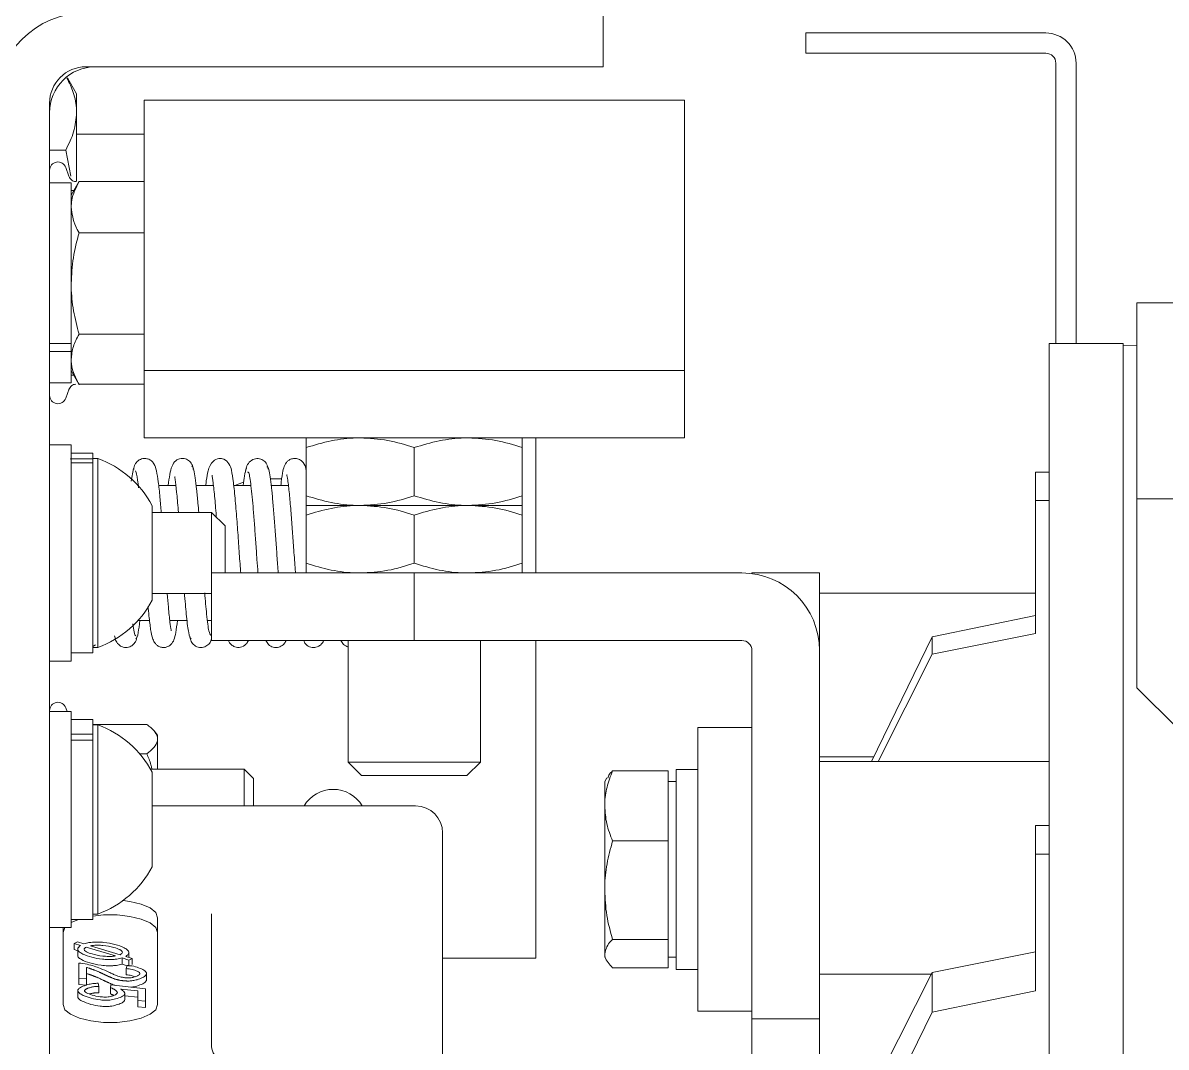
# Model space of a CAD drawing. Header units: inches. Extents: x -605 to 2991212, y -2872845 to 0.
# Drawn here: x 2454552.6 to 2454637.2, y -2712590.8 to -2712515 of the extents above; entities that cross this region are included whole.
import ezdxf

# ---------------------------------------------------------------- set-up
doc = ezdxf.new("R2010")
doc.units = ezdxf.units.IN
doc.header["$LTSCALE"] = 600
doc.header["$MEASUREMENT"] = 0
doc.layers.add('PV_STEEL LINE', color=7, linetype='Continuous', lineweight=0)
doc.layers.add('SnT-ROAD', color=25, linetype='Continuous')

# ---------------------------------------------------------------- blocks, each defined once
blk = doc.blocks.new('*U1330')
at = {"color": 7, "linetype": 'Continuous', "lineweight": 15}
for p, q in [((688575.584, -227649.883), (688575.584, -227653.883)), ((688590.584, -227652.883), (688590.584, -227651.383)), ((688590.584, -227651.383), (688600.584, -227651.383)), ((688600.584, -227651.383), (688608.348, -227651.383)), ((688600.584, -227652.883), (688590.584, -227652.883)), ((688600.584, -227652.883), (688608.348, -227652.883)), ((688537.284, -227653.883), (688565.584, -227653.883)), ((688575.584, -227653.883), (688565.584, -227653.883)), ((688609.084, -227653.62), (688609.084, -227674.363)), ((688610.584, -227653.62), (688610.584, -227674.363)), ((688536.584, -227655.883), (688535.906, -227654.709)), ((688536.584, -227655.883), (688536.584, -227657.277)), ((688541.584, -227656.363), (688541.584, -227676.363)), ((688581.584, -227656.363), (688541.584, -227656.363)), ((688581.584, -227676.363), (688581.584, -227656.363)), ((688534.584, -228079.883), (688534.584, -227656.583)), ((688536.584, -227657.277), (688536.584, -227662.378)), ((688541.584, -227658.883), (688536.584, -227658.883)), ((688534.584, -227660.054), (688535.78, -227660.054)), ((688536.158, -227661.984), (688535.78, -227660.054)), ((688536.021, -227661.99), (688535.784, -227661.34)), ((688536.785, -227662.342), (688536.184, -227663.383)), ((688541.584, -227662.378), (688536.765, -227662.378)), ((688536.184, -227662.483), (688534.584, -227662.483)), ((688536.184, -227674.362), (688536.184, -227662.483)), ((688536.384, -227663.037), (688536.184, -227663.037)), ((688541.584, -227666.183), (688536.765, -227666.183)), ((688615.084, -227685.863), (688615.084, -227671.363)), ((688618.084, -227671.363), (688615.084, -227671.363)), ((688541.584, -227673.688), (688536.765, -227673.688)), ((688536.184, -227674.362), (688534.584, -227674.362)), ((688534.584, -227674.972), (688536.184, -227674.972)), ((688536.184, -227674.388), (688536.184, -227674.972)), ((688536.184, -227677.283), (688536.184, -227674.972)), ((688608.584, -227812.363), (688608.584, -227674.363)), ((688608.584, -227674.363), (688614.084, -227674.363)), ((688614.084, -227743.363), (688614.084, -227674.363)), ((688614.084, -227674.53), (688615.084, -227674.504)), ((688536.184, -227676.383), (688536.785, -227677.424)), ((688536.384, -227676.729), (688536.184, -227676.729)), ((688541.584, -227676.363), (688541.584, -227681.363)), ((688581.584, -227676.363), (688541.584, -227676.363)), ((688581.584, -227681.363), (688581.584, -227676.363)), ((688534.584, -227677.283), (688536.184, -227677.283)), ((688541.584, -227677.389), (688536.765, -227677.389)), ((688535.784, -227678.426), (688536.04, -227677.724)), ((688536.184, -227681.883), (688534.584, -227681.883)), ((688536.184, -227681.883), (688536.184, -227682.489)), ((688581.584, -227681.363), (688541.584, -227681.363)), ((688570.584, -227691.363), (688570.584, -227681.363)), ((688537.784, -227682.483), (688536.184, -227682.483)), ((688536.184, -227682.489), (688536.184, -227697.883)), ((688537.784, -227682.483), (688537.784, -227682.901)), ((688553.584, -227685.649), (688553.584, -227682.078)), ((688561.584, -227685.649), (688561.584, -227682.078)), ((688569.584, -227685.649), (688569.584, -227682.078)), ((688536.184, -227682.927), (688536.119, -227682.921)), ((688537.784, -227682.901), (688536.184, -227682.901)), ((688536.184, -227683.207), (688537.784, -227683.207)), ((688538.164, -227682.883), (688537.784, -227682.883)), ((688537.784, -227683.207), (688537.784, -227682.901)), ((688537.784, -227683.207), (688537.784, -227697.283)), ((688538.164, -227682.883), (688538.164, -227694.524)), ((688540.797, -227683.632), (688540.634, -227684.567)), ((688550.934, -227684.383), (688551.774, -227684.383)), ((688607.584, -227683.888), (688607.584, -227686.009)), ((688607.584, -227683.888), (688608.584, -227683.888)), ((688541.152, -227684.883), (688541.131, -227684.883)), ((688543.933, -227684.883), (688542.661, -227684.883)), ((688546.715, -227684.883), (688545.439, -227684.883)), ((688549.491, -227684.883), (688548.216, -227684.883)), ((688548.293, -227684.883), (688548.952, -227684.631)), ((688552.266, -227684.883), (688550.995, -227684.883)), ((688608.584, -227686.009), (688607.584, -227686.009)), ((688607.584, -227686.009), (688607.584, -227695.846)), ((688615.084, -227685.863), (688618.084, -227685.863)), ((688615.084, -227699.863), (688615.084, -227685.863)), ((688542.184, -227686.383), (688542.184, -227692.204)), ((688546.584, -227686.883), (688542.184, -227686.883)), ((688547.584, -227687.883), (688546.584, -227686.883)), ((688546.584, -227691.363), (688546.584, -227686.883)), ((688553.584, -227686.363), (688557.584, -227686.363)), ((688565.584, -227686.363), (688557.584, -227686.363)), ((688569.584, -227686.363), (688565.584, -227686.363)), ((688553.584, -227690.649), (688553.584, -227687.078)), ((688561.584, -227690.649), (688561.584, -227687.078)), ((688569.584, -227690.649), (688569.584, -227687.078)), ((688547.584, -227687.883), (688547.584, -227691.363)), ((688546.584, -227696.363), (688546.584, -227691.363)), ((688546.584, -227691.363), (688561.584, -227691.363)), ((688561.584, -227691.363), (688561.584, -227696.363)), ((688585.848, -227691.363), (688561.584, -227691.363)), ((688586.584, -227691.363), (688591.584, -227691.363)), ((688586.584, -227691.363), (688586.584, -227691.411)), ((688591.584, -227697.1), (688591.584, -227691.363)), ((688542.184, -227692.204), (688542.184, -227693.383)), ((688542.184, -227692.883), (688546.584, -227692.883)), ((688607.584, -227692.863), (688591.584, -227692.863)), ((688538.164, -227694.524), (688538.164, -227696.883)), ((688599.92, -227696.089), (688607.584, -227694.515)), ((688541.131, -227694.883), (688541.985, -227694.883)), ((688543.486, -227694.883), (688544.764, -227694.883)), ((688546.275, -227694.883), (688546.584, -227694.883)), ((688595.448, -227705.311), (688599.92, -227696.089)), ((688607.584, -227695.846), (688599.92, -227697.383)), ((688599.92, -227697.383), (688599.92, -227696.089)), ((688537.784, -227696.803), (688537.983, -227696.684)), ((688537.784, -227696.883), (688538.164, -227696.883)), ((688561.584, -227696.363), (688546.584, -227696.363)), ((688556.684, -227696.363), (688556.684, -227705.363)), ((688585.848, -227696.363), (688561.584, -227696.363)), ((688566.484, -227705.363), (688566.484, -227696.363)), ((688570.584, -227719.883), (688570.584, -227696.363)), ((688586.584, -227724.363), (688586.584, -227697.1)), ((688591.584, -227724.363), (688591.584, -227697.1)), ((688534.584, -227697.883), (688536.184, -227697.883)), ((688536.184, -227697.283), (688537.784, -227697.283)), ((688595.942, -227705.311), (688599.92, -227697.383)), ((688615.084, -227699.863), (688618.084, -227702.863)), ((688535.884, -227701.613), (688535.784, -227701.34)), ((688536.184, -227701.613), (688534.584, -227701.613)), ((688536.184, -227701.613), (688536.184, -227702.994)), ((688537.784, -227702.213), (688536.184, -227702.213)), ((688537.784, -227702.213), (688537.784, -227703.294)), ((688536.184, -227702.994), (688536.184, -227717.613)), ((688537.784, -227702.575), (688541.784, -227702.575)), ((688538.164, -227702.613), (688537.784, -227702.613)), ((688538.164, -227702.613), (688538.164, -227716.613)), ((688586.584, -227702.811), (688582.584, -227702.811)), ((688582.584, -227702.811), (688582.584, -227723.811)), ((688537.784, -227703.294), (688536.184, -227703.294)), ((688536.184, -227703.747), (688537.784, -227703.747)), ((688537.784, -227703.624), (688537.784, -227703.294)), ((688537.784, -227703.624), (688537.784, -227703.747)), ((688537.784, -227703.747), (688537.784, -227717.013)), ((688542.584, -227703.383), (688542.343, -227703.079)), ((688542.584, -227703.383), (688542.584, -227703.662)), ((688542.584, -227703.662), (688542.584, -227705.883)), ((688541.252, -227704.75), (688541.784, -227704.75)), ((688556.684, -227705.363), (688557.684, -227706.363)), ((688556.684, -227705.363), (688566.484, -227705.363)), ((688565.484, -227706.363), (688566.484, -227705.363)), ((688595.613, -227704.972), (688591.584, -227704.972)), ((688608.584, -227705.311), (688591.584, -227705.311)), ((688548.994, -227705.883), (688542.057, -227705.883)), ((688542.184, -227706.113), (688542.184, -227713.113)), ((688549.684, -227706.574), (688548.994, -227705.883)), ((688548.994, -227708.613), (688548.994, -227705.883)), ((688565.484, -227706.363), (688557.684, -227706.363)), ((688580.384, -227706.02), (688576.265, -227706.02)), ((688580.384, -227706.02), (688580.384, -227708.614)), ((688582.584, -227705.911), (688580.984, -227705.911)), ((688580.984, -227705.922), (688580.984, -227705.911)), ((688580.984, -227720.711), (688580.984, -227705.922)), ((688580.984, -227705.922), (688582.584, -227705.922)), ((688549.684, -227708.613), (688549.684, -227706.574)), ((688575.841, -227706.54), (688575.684, -227706.811)), ((688575.684, -227706.811), (688575.684, -227708.614)), ((688580.984, -227706.811), (688580.384, -227706.811)), ((688561.684, -227708.613), (688542.184, -227708.613)), ((688575.684, -227708.614), (688575.684, -227714.854)), ((688580.384, -227708.614), (688580.384, -227711.208)), ((688607.584, -227710.051), (688607.584, -227712.172)), ((688607.584, -227710.051), (688608.584, -227710.051)), ((688580.384, -227711.208), (688576.265, -227711.208)), ((688580.384, -227711.208), (688580.384, -227714.854)), ((688608.584, -227712.172), (688607.584, -227712.172)), ((688607.584, -227712.172), (688607.584, -227722.304)), ((688575.684, -227714.854), (688575.684, -227719.551)), ((688580.384, -227714.854), (688580.384, -227718.499)), ((688537.784, -227716.613), (688538.164, -227716.613)), ((688546.584, -227726.427), (688546.584, -227716.594)), ((688536.184, -227717.013), (688537.784, -227717.013)), ((688536.732, -227717.013), (688536.184, -227717.253)), ((688542.584, -227716.885), (688542.584, -227723.324)), ((688534.584, -227717.613), (688536.184, -227717.613)), ((688535.584, -227723.324), (688535.584, -227717.613)), ((688536.399, -227718.787), (688536.64, -227718.669)), ((688536.883, -227718.933), (688536.399, -227718.787)), ((688536.399, -227718.787), (688536.399, -227719.25)), ((688536.64, -227718.669), (688537.131, -227718.818)), ((688539.467, -227719.718), (688537.303, -227719.06)), ((688537.611, -227718.963), (688539.799, -227719.626)), ((688580.384, -227718.499), (688576.265, -227718.499)), ((688580.384, -227718.499), (688580.384, -227719.551)), ((688536.399, -227719.25), (688536.67, -227719.332)), ((688536.67, -227719.249), (688536.67, -227719.712)), ((688540.454, -227720.019), (688539.955, -227719.867)), ((688539.955, -227719.867), (688539.955, -227720.33)), ((688540.222, -227719.755), (688540.702, -227719.899)), ((688540.454, -227719.436), (688540.454, -227719.824)), ((688540.702, -227719.899), (688540.454, -227720.019)), ((688540.702, -227720.362), (688540.702, -227719.899)), ((688563.684, -227719.883), (688570.584, -227719.883)), ((688575.684, -227719.551), (688575.684, -227719.811)), ((688575.684, -227719.811), (688575.841, -227720.082)), ((688580.384, -227719.551), (688580.384, -227720.602)), ((688580.384, -227719.811), (688580.984, -227719.811)), ((688599.92, -227720.948), (688607.584, -227719.416)), ((688536.75, -227721.374), (688536.75, -227720.244)), ((688537.318, -227720.572), (688537.318, -227721.419)), ((688539.955, -227720.33), (688540.328, -227720.443)), ((688540.249, -227720.65), (688540.336, -227720.421)), ((688540.249, -227720.65), (688540.249, -227721.112)), ((688540.454, -227720.019), (688540.454, -227720.481)), ((688580.384, -227720.602), (688576.265, -227720.602)), ((688580.984, -227720.711), (688582.584, -227720.711)), ((688537.318, -227721.419), (688536.75, -227721.374)), ((688536.75, -227721.374), (688536.75, -227721.837)), ((688537.318, -227721.419), (688537.318, -227721.882)), ((688541.769, -227721.021), (688541.769, -227721.483)), ((688599.858, -227721.07), (688591.584, -227721.07)), ((688595.334, -227730.043), (688599.92, -227720.948)), ((688599.92, -227723.871), (688599.92, -227720.948)), ((688536.666, -227722.282), (688536.666, -227722.745)), ((688536.75, -227721.837), (688537.318, -227721.882)), ((688538.179, -227721.745), (688538.24, -227721.983)), ((688538.24, -227722.446), (688538.24, -227721.983)), ((688539.086, -227722.069), (688539.124, -227721.864)), ((688539.086, -227722.069), (688539.086, -227722.531)), ((688539.124, -227721.864), (688541.681, -227722.149)), ((688541.114, -227722.31), (688539.845, -227722.168)), ((688540.149, -227722.506), (688540.149, -227722.969)), ((688541.114, -227723.029), (688541.114, -227722.31)), ((688541.681, -227722.149), (688541.681, -227723.075)), ((688607.584, -227722.304), (688599.92, -227723.871)), ((688540.149, -227722.665), (688541.114, -227722.772)), ((688541.114, -227723.029), (688541.114, -227723.491)), ((688541.681, -227723.075), (688541.114, -227723.029)), ((688541.681, -227723.075), (688541.681, -227723.537)), ((688541.114, -227723.491), (688541.681, -227723.537)), ((688582.584, -227723.811), (688586.584, -227723.811)), ((688595.334, -227733.269), (688599.92, -227723.871)), ((688586.584, -227724.363), (688591.584, -227724.363)), ((688586.584, -227749.363), (688586.584, -227724.363)), ((688591.584, -227724.363), (688591.584, -227749.363))]:
    blk.add_line(p, q, dxfattribs=at)
at = {"color": 7, "linetype": 'Continuous', "lineweight": 15, "flags": 128}
for points in [[(688540.033, -227715.608), (688540.538, -227715.679), (688541.376, -227715.883), (688542.029, -227716.168), (688542.443, -227716.511), (688542.584, -227716.885)], [(688542.584, -227717.995), (688542.443, -227717.622), (688542.029, -227717.278), (688541.376, -227716.993), (688540.538, -227716.789), (688539.582, -227716.683), (688538.586, -227716.683), (688537.784, -227716.764)], [(688535.733, -227717.613), (688535.726, -227717.622), (688535.584, -227717.995)], [(688542.584, -227723.324), (688542.443, -227723.697), (688542.029, -227724.041), (688541.376, -227724.326), (688540.538, -227724.53), (688539.582, -227724.636), (688538.586, -227724.636), (688537.63, -227724.53), (688536.792, -227724.326), (688536.14, -227724.041), (688535.726, -227723.697), (688535.584, -227723.324)]]:
    blk.add_lwpolyline(points, dxfattribs=at)
at = {"color": 7, "linetype": 'Continuous', "lineweight": 15}
for centre, radius, start, end in [((688537.284, -227656.583), 6.7, 90, 180), ((688608.348, -227653.62), 2.237, 0, 90), ((688608.348, -227653.62), 0.737, 0, 90), ((688537.984, -227657.283), 3.4, 90, 180), ((688537.284, -227656.583), 2.7, 90, 180), ((688535.203, -227661.552), 0.619, 20, 180), ((688535.203, -227678.215), 0.619, 180, 340), ((688535.603, -227689.883), 7.454, 28.00594, 69.90535), ((688585.848, -227697.1), 5.737, 0, 90), ((688535.603, -227689.883), 7.454, 290.09465, 331.99406), ((688585.848, -227697.1), 0.737, 0, 90), ((688535.203, -227701.552), 0.619, 20, 180), ((688535.603, -227709.613), 7.454, 28.00594, 69.90535), ((688555.584, -227709.883), 2.5, 30.5307, 149.4693), ((688561.684, -227710.613), 2, 0, 90), ((688535.603, -227709.613), 7.454, 290.09465, 331.99406), ((688547.584, -227726.427), 1, 180, 255.52249)]:
    blk.add_arc(centre, radius, start, end, dxfattribs=at)
for points, knots in [([(688536.584, -227657.277), (688536.583, -227657.211), (688536.576, -227656.712), (688536.418, -227655.839), (688536.041, -227655.058), (688535.866, -227654.696)], [0, 0, 0, 0, 0.07549, 0.571675, 1, 1, 1, 1]), ([(688535.78, -227660.054), (688536.005, -227659.603), (688536.459, -227658.693), (688536.542, -227657.752), (688536.584, -227657.277)], [0, 0, 0, 0, 0.495458, 1, 1, 1, 1]), ([(688536.52, -227662.378), (688536.467, -227662.372), (688536.361, -227662.361), (688536.216, -227662.275), (688536.097, -227662.152), (688536.041, -227662.046), (688536.02, -227661.99), (688536.02, -227661.988)], [0, 0, 0, 0, 0.236168, 0.471367, 0.732415, 0.993147, 1, 1, 1, 1]), ([(688536.52, -227662.382), (688536.467, -227662.376), (688536.361, -227662.364), (688536.216, -227662.279), (688536.097, -227662.156), (688536.041, -227662.049), (688536.02, -227661.993), (688536.02, -227661.992)], [0, 0, 0, 0, 0.236168, 0.471367, 0.732415, 0.993147, 1, 1, 1, 1]), ([(688536.184, -227664.28), (688536.193, -227664.107), (688536.225, -227663.464), (688536.537, -227662.837), (688536.765, -227662.378)], [0, 0, 0, 0, 0.268634, 1, 1, 1, 1]), ([(688536.765, -227666.183), (688536.677, -227666.023), (688536.337, -227665.403), (688536.249, -227664.759), (688536.184, -227664.28)], [0, 0, 0, 0, 0.257551, 1, 1, 1, 1]), ([(688536.765, -227666.183), (688536.603, -227666.792), (688536.275, -227668.023), (688536.215, -227669.294), (688536.184, -227669.936)], [0, 0, 0, 0, 0.495458, 1, 1, 1, 1]), ([(688536.184, -227669.936), (688536.185, -227670.025), (688536.19, -227670.698), (688536.317, -227671.968), (688536.615, -227673.112), (688536.765, -227673.688)], [0, 0, 0, 0, 0.070077, 0.530778, 1, 1, 1, 1]), ([(688536.765, -227673.688), (688536.603, -227673.989), (688536.275, -227674.595), (688536.215, -227675.222), (688536.184, -227675.538)], [0, 0, 0, 0, 0.495458, 1, 1, 1, 1]), ([(688536.184, -227675.538), (688536.185, -227675.582), (688536.19, -227675.914), (688536.317, -227676.541), (688536.615, -227677.104), (688536.765, -227677.389)], [0, 0, 0, 0, 0.070077, 0.530778, 1, 1, 1, 1]), ([(688536.02, -227677.778), (688536.02, -227677.777), (688536.041, -227677.721), (688536.097, -227677.614), (688536.216, -227677.491), (688536.361, -227677.406), (688536.467, -227677.394), (688536.52, -227677.388)], [0, 0, 0, 0, 0.006853, 0.267585, 0.528633, 0.763832, 1, 1, 1, 1]), ([(688557.584, -227681.363), (688557.489, -227681.364), (688556.771, -227681.371), (688555.418, -227681.527), (688554.199, -227681.893), (688553.584, -227682.078)], [0, 0, 0, 0, 0.070086, 0.530782, 1, 1, 1, 1]), ([(688553.584, -227681.363), (688553.584, -227681.374), (688553.584, -227681.413), (688553.584, -227681.797), (688553.584, -227682.078)], [0, 0, 0, 0, 0.268634, 1, 1, 1, 1]), ([(688561.584, -227682.078), (688560.935, -227681.878), (688559.624, -227681.475), (688558.268, -227681.401), (688557.584, -227681.363)], [0, 0, 0, 0, 0.495458, 1, 1, 1, 1]), ([(688565.584, -227681.363), (688565.489, -227681.364), (688564.771, -227681.371), (688563.418, -227681.527), (688562.199, -227681.893), (688561.584, -227682.078)], [0, 0, 0, 0, 0.070086, 0.530782, 1, 1, 1, 1]), ([(688569.584, -227682.078), (688568.935, -227681.878), (688567.624, -227681.475), (688566.268, -227681.401), (688565.584, -227681.363)], [0, 0, 0, 0, 0.495458, 1, 1, 1, 1]), ([(688569.584, -227681.363), (688569.584, -227681.374), (688569.584, -227681.413), (688569.584, -227681.797), (688569.584, -227682.078)], [0, 0, 0, 0, 0.268634, 1, 1, 1, 1]), ([(688542.85, -227686.883), (688542.819, -227686.502), (688542.749, -227685.632), (688542.636, -227684.589), (688542.518, -227683.834), (688542.384, -227683.366), (688542.145, -227683.063), (688541.891, -227682.909), (688541.548, -227682.864), (688541.26, -227682.954), (688541.047, -227683.126), (688540.873, -227683.362), (688540.836, -227683.567), (688540.811, -227683.703)], [0, 0, 0, 0, 0.149187, 0.340946, 0.521884, 0.664359, 0.724947, 0.781431, 0.822093, 0.876516, 0.907246, 0.938713, 1, 1, 1, 1]), ([(688545.221, -227683.699), (688545.199, -227683.572), (688545.156, -227683.325), (688544.899, -227683.023), (688544.6, -227682.888), (688544.302, -227682.877), (688544.088, -227682.941), (688543.824, -227683.111), (688543.619, -227683.469), (688543.476, -227684.046), (688543.406, -227684.604), (688543.371, -227684.883)], [0, 0, 0, 0, 0.080617, 0.157886, 0.221788, 0.266973, 0.318938, 0.386917, 0.569403, 0.783946, 1, 1, 1, 1]), ([(688545.627, -227686.883), (688545.608, -227686.649), (688545.557, -227686.009), (688545.474, -227685.126), (688545.371, -227684.282), (688545.27, -227683.716), (688545.185, -227683.439), (688545.132, -227683.48), (688545.115, -227683.493)], [0, 0, 0, 0, 0.110996, 0.303559, 0.501566, 0.700371, 0.902768, 1, 1, 1, 1]), ([(688548.734, -227691.363), (688548.717, -227691.139), (688548.665, -227690.437), (688548.577, -227689.129), (688548.458, -227687.523), (688548.331, -227685.931), (688548.202, -227684.62), (688548.056, -227683.797), (688547.955, -227683.331), (688547.548, -227682.917), (688547.09, -227682.856), (688546.556, -227683.111), (688546.293, -227683.788), (688546.212, -227684.33), (688546.163, -227684.764), (688546.15, -227684.883)], [0, 0, 0, 0, 0.043029, 0.134509, 0.234688, 0.342966, 0.460863, 0.569302, 0.645659, 0.701853, 0.742243, 0.792047, 0.883369, 0.968055, 1, 1, 1, 1]), ([(688550.769, -227683.684), (688550.741, -227683.546), (688550.694, -227683.306), (688550.453, -227683.031), (688550.125, -227682.872), (688549.71, -227682.898), (688549.351, -227683.143), (688549.139, -227683.513), (688549.101, -227683.77), (688549.082, -227683.896)], [0, 0, 0, 0, 0.146514, 0.253681, 0.385354, 0.536183, 0.694538, 0.850096, 1, 1, 1, 1]), ([(688551.511, -227691.363), (688551.481, -227690.944), (688551.42, -227690.1), (688551.33, -227688.787), (688551.233, -227687.501), (688551.137, -227686.297), (688551.042, -227685.237), (688550.94, -227684.374), (688550.839, -227683.778), (688550.753, -227683.47), (688550.697, -227683.499), (688550.677, -227683.51)], [0, 0, 0, 0, 0.109728, 0.220832, 0.335285, 0.450752, 0.567146, 0.686994, 0.807602, 0.929755, 1, 1, 1, 1]), ([(688553.584, -227683.77), (688553.572, -227683.709), (688553.515, -227683.413), (688553.398, -227683.178), (688553.091, -227682.953), (688552.884, -227682.891), (688552.665, -227682.874), (688552.427, -227682.932), (688552.219, -227683.068), (688552.079, -227683.229), (688551.949, -227683.462), (688551.845, -227683.87), (688551.764, -227684.315), (688551.716, -227684.802), (688551.708, -227684.883)], [0, 0, 0, 0, 0.049244, 0.238858, 0.307762, 0.33651, 0.362417, 0.41123, 0.457287, 0.503946, 0.562982, 0.725682, 0.954152, 1, 1, 1, 1]), ([(688540.954, -227683.792), (688541.004, -227683.949), (688541.077, -227684.176), (688541.151, -227684.86), (688541.174, -227685.071)], [0, 0, 0, 0, 0.691066, 1, 1, 1, 1]), ([(688543.89, -227684.249), (688543.881, -227684.246), (688543.832, -227684.229), (688543.903, -227684.502), (688543.989, -227685.319), (688544.076, -227686.228), (688544.123, -227686.831), (688544.127, -227686.883)], [0, 0, 0, 0, 0.04224, 0.225931, 0.596723, 0.965044, 1, 1, 1, 1]), ([(688546.622, -227684.134), (688546.618, -227684.132), (688546.601, -227684.123), (688546.629, -227684.25), (688546.672, -227684.541), (688546.737, -227685.031), (688546.822, -227685.856), (688546.885, -227686.605), (688546.931, -227687.202), (688546.933, -227687.232)], [0, 0, 0, 0, 0.032497, 0.156589, 0.307733, 0.483154, 0.657322, 0.983152, 1, 1, 1, 1]), ([(688549.155, -227683.61), (688549.109, -227683.749), (688549.035, -227683.974), (688548.959, -227684.634), (688548.93, -227684.883)], [0, 0, 0, 0, 0.62202, 1, 1, 1, 1]), ([(688549.234, -227683.908), (688549.267, -227683.895), (688549.355, -227683.86), (688549.499, -227684.83), (688549.64, -227686.318), (688549.758, -227687.825), (688549.851, -227689.072), (688549.932, -227690.279), (688549.987, -227691.032), (688550.011, -227691.363)], [0, 0, 0, 0, 0.130694, 0.34348, 0.563145, 0.677004, 0.792791, 0.908688, 1, 1, 1, 1]), ([(688552.165, -227684.108), (688552.162, -227684.108), (688552.145, -227684.107), (688552.231, -227684.493), (688552.336, -227685.409), (688552.447, -227686.693), (688552.555, -227688.075), (688552.658, -227689.502), (688552.733, -227690.621), (688552.779, -227691.226), (688552.79, -227691.363)], [0, 0, 0, 0, 0.0264, 0.169229, 0.350173, 0.515797, 0.666979, 0.806318, 0.956026, 1, 1, 1, 1]), ([(688557.584, -227686.363), (688557.489, -227686.362), (688556.771, -227686.356), (688555.418, -227686.2), (688554.199, -227685.834), (688553.584, -227685.649)], [0, 0, 0, 0, 0.070086, 0.530782, 1, 1, 1, 1]), ([(688553.584, -227686.363), (688553.584, -227686.353), (688553.584, -227686.313), (688553.584, -227685.929), (688553.584, -227685.649)], [0, 0, 0, 0, 0.268634, 1, 1, 1, 1]), ([(688561.584, -227685.649), (688560.935, -227685.848), (688559.624, -227686.252), (688558.268, -227686.326), (688557.584, -227686.363)], [0, 0, 0, 0, 0.495458, 1, 1, 1, 1]), ([(688565.584, -227686.363), (688565.489, -227686.362), (688564.771, -227686.356), (688563.418, -227686.2), (688562.199, -227685.834), (688561.584, -227685.649)], [0, 0, 0, 0, 0.070086, 0.530782, 1, 1, 1, 1]), ([(688569.584, -227685.649), (688568.935, -227685.848), (688567.624, -227686.252), (688566.268, -227686.326), (688565.584, -227686.363)], [0, 0, 0, 0, 0.495458, 1, 1, 1, 1]), ([(688569.584, -227686.363), (688569.584, -227686.353), (688569.584, -227686.313), (688569.584, -227685.929), (688569.584, -227685.649)], [0, 0, 0, 0, 0.268634, 1, 1, 1, 1]), ([(688557.584, -227686.363), (688557.489, -227686.364), (688556.771, -227686.371), (688555.418, -227686.527), (688554.199, -227686.893), (688553.584, -227687.078)], [0, 0, 0, 0, 0.070086, 0.530782, 1, 1, 1, 1]), ([(688553.584, -227686.363), (688553.584, -227686.374), (688553.584, -227686.413), (688553.584, -227686.797), (688553.584, -227687.078)], [0, 0, 0, 0, 0.268634, 1, 1, 1, 1]), ([(688561.584, -227687.078), (688560.935, -227686.878), (688559.624, -227686.475), (688558.268, -227686.401), (688557.584, -227686.363)], [0, 0, 0, 0, 0.495458, 1, 1, 1, 1]), ([(688565.584, -227686.363), (688565.489, -227686.364), (688564.771, -227686.371), (688563.418, -227686.527), (688562.199, -227686.893), (688561.584, -227687.078)], [0, 0, 0, 0, 0.070086, 0.530782, 1, 1, 1, 1]), ([(688569.584, -227687.078), (688568.935, -227686.878), (688567.624, -227686.475), (688566.268, -227686.401), (688565.584, -227686.363)], [0, 0, 0, 0, 0.495458, 1, 1, 1, 1]), ([(688569.584, -227686.363), (688569.584, -227686.374), (688569.584, -227686.413), (688569.584, -227686.797), (688569.584, -227687.078)], [0, 0, 0, 0, 0.268634, 1, 1, 1, 1]), ([(688557.584, -227691.363), (688557.489, -227691.362), (688556.771, -227691.356), (688555.418, -227691.2), (688554.199, -227690.834), (688553.584, -227690.649)], [0, 0, 0, 0, 0.070086, 0.530782, 1, 1, 1, 1]), ([(688553.584, -227691.363), (688553.584, -227691.353), (688553.584, -227691.313), (688553.584, -227690.929), (688553.584, -227690.649)], [0, 0, 0, 0, 0.268634, 1, 1, 1, 1]), ([(688561.584, -227690.649), (688560.935, -227690.848), (688559.624, -227691.252), (688558.268, -227691.326), (688557.584, -227691.363)], [0, 0, 0, 0, 0.495458, 1, 1, 1, 1]), ([(688565.584, -227691.363), (688565.489, -227691.362), (688564.771, -227691.356), (688563.418, -227691.2), (688562.199, -227690.834), (688561.584, -227690.649)], [0, 0, 0, 0, 0.070086, 0.530782, 1, 1, 1, 1]), ([(688569.584, -227690.649), (688568.935, -227690.848), (688567.624, -227691.252), (688566.268, -227691.326), (688565.584, -227691.363)], [0, 0, 0, 0, 0.495458, 1, 1, 1, 1]), ([(688569.584, -227691.363), (688569.584, -227691.353), (688569.584, -227691.313), (688569.584, -227690.929), (688569.584, -227690.649)], [0, 0, 0, 0, 0.268634, 1, 1, 1, 1]), ([(688543.587, -227695.654), (688543.59, -227695.655), (688543.601, -227695.661), (688543.571, -227695.523), (688543.497, -227695.023), (688543.391, -227694.072), (688543.324, -227693.23), (688543.296, -227692.883)], [0, 0, 0, 0, 0.031046, 0.140865, 0.430081, 0.76516, 1, 1, 1, 1]), ([(688544.572, -227692.883), (688544.576, -227692.931), (688544.627, -227693.598), (688544.728, -227694.699), (688544.89, -227695.987), (688545.002, -227696.159), (688545.06, -227696.249)], [0, 0, 0, 0, 0.022486, 0.312686, 0.639855, 1, 1, 1, 1]), ([(688546.534, -227695.995), (688546.483, -227695.93), (688546.375, -227695.794), (688546.219, -227694.62), (688546.117, -227693.386), (688546.072, -227692.832)], [0, 0, 0, 0, 0.337287, 0.702614, 1, 1, 1, 1]), ([(688541.874, -227693.809), (688541.896, -227694.057), (688541.955, -227694.738), (688542.071, -227695.586), (688542.159, -227696.136), (688542.354, -227696.54), (688542.566, -227696.746), (688542.794, -227696.862), (688543.044, -227696.893), (688543.311, -227696.846), (688543.644, -227696.632), (688543.828, -227696.253), (688543.936, -227695.791), (688544.01, -227695.202), (688544.05, -227694.883)], [0, 0, 0, 0, 0.087353, 0.239307, 0.389513, 0.458174, 0.492142, 0.526735, 0.560187, 0.590181, 0.638477, 0.725692, 0.851292, 1, 1, 1, 1]), ([(688540.976, -227696.02), (688540.93, -227695.975), (688540.854, -227695.899), (688540.777, -227695.352), (688540.746, -227695.131)], [0, 0, 0, 0, 0.595831, 1, 1, 1, 1]), ([(688540.975, -227696.249), (688541.034, -227696.173), (688541.131, -227696.047), (688541.23, -227695.217), (688541.27, -227694.883)], [0, 0, 0, 0, 0.598599, 1, 1, 1, 1]), ([(688539.402, -227696.014), (688539.418, -227696.121), (688539.453, -227696.345), (688539.661, -227696.674), (688539.958, -227696.852), (688540.23, -227696.892), (688540.488, -227696.862), (688540.753, -227696.722), (688540.999, -227696.418), (688541.043, -227696.178), (688541.07, -227696.032)], [0, 0, 0, 0, 0.127418, 0.268107, 0.418821, 0.494983, 0.569034, 0.70465, 0.820653, 1, 1, 1, 1]), ([(688544.965, -227696.034), (688544.981, -227696.138), (688545.015, -227696.359), (688545.224, -227696.681), (688545.519, -227696.855), (688545.789, -227696.892), (688546.048, -227696.86), (688546.312, -227696.716), (688546.529, -227696.456), (688546.566, -227696.27), (688546.584, -227696.177)], [0, 0, 0, 0, 0.131198, 0.278478, 0.438219, 0.519562, 0.599037, 0.745777, 0.873119, 1, 1, 1, 1]), ([(688547.827, -227696.363), (688547.881, -227696.472), (688547.965, -227696.644), (688548.323, -227696.874), (688548.74, -227696.908), (688549.148, -227696.668), (688549.256, -227696.461), (688549.307, -227696.363)], [0, 0, 0, 0, 0.253781, 0.399836, 0.592874, 0.809236, 1, 1, 1, 1]), ([(688550.603, -227696.363), (688550.66, -227696.468), (688550.78, -227696.691), (688551.081, -227696.857), (688551.349, -227696.892), (688551.61, -227696.858), (688551.869, -227696.71), (688552.051, -227696.508), (688552.081, -227696.39), (688552.087, -227696.363)], [0, 0, 0, 0, 0.179406, 0.383741, 0.488581, 0.591513, 0.783154, 0.951915, 1, 1, 1, 1]), ([(688553.405, -227696.363), (688553.417, -227696.405), (688553.451, -227696.526), (688553.6, -227696.693), (688553.817, -227696.826), (688554.084, -227696.902), (688554.389, -227696.864), (688554.721, -227696.653), (688554.839, -227696.48), (688554.872, -227696.37), (688554.874, -227696.363)], [0, 0, 0, 0, 0.097294, 0.278081, 0.364586, 0.450023, 0.605913, 0.735939, 0.983143, 1, 1, 1, 1]), ([(688556.159, -227696.363), (688556.216, -227696.472), (688556.333, -227696.695), (688556.565, -227696.794), (688556.684, -227696.845)], [0, 0, 0, 0, 0.487139, 1, 1, 1, 1]), ([(688542.584, -227703.662), (688542.558, -227703.521), (688542.505, -227703.234), (688542.17, -227702.871), (688541.889, -227702.655), (688541.784, -227702.575)], [0, 0, 0, 0, 0.379585, 0.769571, 1, 1, 1, 1]), ([(688541.784, -227704.75), (688541.975, -227704.598), (688542.36, -227704.289), (688542.568, -227703.918), (688542.581, -227703.707), (688542.584, -227703.662)], [0, 0, 0, 0, 0.434794, 0.879848, 1, 1, 1, 1]), ([(688542.159, -227705.839), (688542.136, -227705.747), (688542.044, -227705.374), (688541.896, -227705.018), (688541.784, -227704.75)], [0, 0, 0, 0, 0.247028, 1, 1, 1, 1]), ([(688575.684, -227708.614), (688575.685, -227708.553), (688575.69, -227708.087), (688575.817, -227707.209), (688576.115, -227706.419), (688576.265, -227706.02)], [0, 0, 0, 0, 0.070077, 0.530778, 1, 1, 1, 1]), ([(688576.265, -227706.02), (688576.184, -227706.096), (688576.003, -227706.268), (688575.948, -227706.447), (688575.917, -227706.546)], [0, 0, 0, 0, 0.444632, 1, 1, 1, 1]), ([(688576.265, -227711.208), (688576.103, -227710.787), (688575.775, -227709.937), (688575.715, -227709.058), (688575.684, -227708.614)], [0, 0, 0, 0, 0.495458, 1, 1, 1, 1]), ([(688563.684, -227743.36), (688563.684, -227742.029), (688563.684, -227739.325), (688563.684, -227735.272), (688563.684, -227731.566), (688563.684, -227728.27), (688563.684, -227725.39), (688563.684, -227722.675), (688563.684, -227720.164), (688563.684, -227717.897), (688563.684, -227715.916), (688563.684, -227714.234), (688563.684, -227712.732), (688563.684, -227711.542), (688563.684, -227710.756), (688563.684, -227710.66), (688563.684, -227710.613)], [0, 0, 0, 0, 0.077637, 0.157672, 0.239953, 0.304285, 0.368608, 0.434309, 0.5, 0.565701, 0.631392, 0.695725, 0.760047, 0.842337, 0.922374, 1, 1, 1, 1]), ([(688575.684, -227714.854), (688575.685, -227714.767), (688575.69, -227714.113), (688575.817, -227712.879), (688576.115, -227711.769), (688576.265, -227711.208)], [0, 0, 0, 0, 0.070077, 0.530778, 1, 1, 1, 1]), ([(688576.265, -227718.499), (688576.103, -227717.907), (688575.775, -227716.712), (688575.715, -227715.477), (688575.684, -227714.854)], [0, 0, 0, 0, 0.495458, 1, 1, 1, 1]), ([(688536.67, -227719.249), (688536.673, -227719.218), (688536.68, -227719.154), (688536.738, -227719.046), (688536.829, -227718.975), (688536.883, -227718.933)], [0, 0, 0, 0, 0.287863, 0.575913, 1, 1, 1, 1]), ([(688537.131, -227718.818), (688537.251, -227718.786), (688537.521, -227718.714), (688537.901, -227718.69), (688538.127, -227718.688), (688538.172, -227718.688)], [0, 0, 0, 0, 0.389729, 0.880645, 1, 1, 1, 1]), ([(688537.303, -227719.06), (688537.26, -227719.088), (688537.193, -227719.131), (688537.152, -227719.198), (688537.148, -227719.234), (688537.146, -227719.252)], [0, 0, 0, 0, 0.469987, 0.731585, 1, 1, 1, 1]), ([(688538.179, -227718.922), (688538.096, -227718.923), (688537.957, -227718.924), (688537.765, -227718.939), (688537.663, -227718.955), (688537.611, -227718.963)], [0, 0, 0, 0, 0.429745, 0.711583, 1, 1, 1, 1]), ([(688538.172, -227718.688), (688538.315, -227718.695), (688538.76, -227718.716), (688539.456, -227718.858), (688540.04, -227719.062), (688540.384, -227719.267), (688540.432, -227719.382), (688540.454, -227719.436)], [0, 0, 0, 0, 0.134274, 0.415052, 0.716433, 0.868286, 1, 1, 1, 1]), ([(688539.978, -227719.427), (688539.969, -227719.404), (688539.945, -227719.34), (688539.737, -227719.218), (688539.284, -227719.062), (688538.714, -227718.947), (688538.297, -227718.927), (688538.179, -227718.922)], [0, 0, 0, 0, 0.077664, 0.211327, 0.471286, 0.85019, 1, 1, 1, 1]), ([(688575.684, -227719.551), (688575.755, -227719.274), (688575.846, -227718.918), (688576.188, -227718.576), (688576.265, -227718.499)], [0, 0, 0, 0, 0.776287, 1, 1, 1, 1]), ([(688538.919, -227719.987), (688538.775, -227719.98), (688538.345, -227719.96), (688537.679, -227719.822), (688537.108, -227719.627), (688536.79, -227719.435), (688536.679, -227719.32), (688536.672, -227719.262), (688536.67, -227719.249)], [0, 0, 0, 0, 0.136323, 0.407684, 0.699103, 0.855457, 0.969069, 1, 1, 1, 1]), ([(688536.67, -227719.712), (688536.68, -227719.744), (688536.711, -227719.841), (688536.99, -227720.032), (688537.543, -227720.249), (688538.246, -227720.413), (688538.741, -227720.44), (688538.919, -227720.45)], [0, 0, 0, 0, 0.079866, 0.243483, 0.530291, 0.830805, 1, 1, 1, 1]), ([(688537.146, -227719.252), (688537.154, -227719.273), (688537.176, -227719.333), (688537.364, -227719.45), (688537.794, -227719.606), (688538.369, -227719.722), (688538.804, -227719.748), (688538.945, -227719.756)], [0, 0, 0, 0, 0.069422, 0.201593, 0.444892, 0.819693, 1, 1, 1, 1]), ([(688539.955, -227719.867), (688539.831, -227719.897), (688539.625, -227719.948), (688539.264, -227719.981), (688539.042, -227719.985), (688538.919, -227719.987)], [0, 0, 0, 0, 0.397609, 0.662734, 1, 1, 1, 1]), ([(688538.945, -227719.756), (688539.033, -227719.754), (688539.165, -227719.752), (688539.34, -227719.737), (688539.425, -227719.725), (688539.467, -227719.718)], [0, 0, 0, 0, 0.490223, 0.743607, 1, 1, 1, 1]), ([(688539.799, -227719.626), (688539.846, -227719.599), (688539.943, -227719.545), (688539.976, -227719.472), (688539.978, -227719.433), (688539.978, -227719.427)], [0, 0, 0, 0, 0.448304, 0.917286, 1, 1, 1, 1]), ([(688540.454, -227719.436), (688540.451, -227719.467), (688540.444, -227719.53), (688540.382, -227719.641), (688540.282, -227719.712), (688540.222, -227719.755)], [0, 0, 0, 0, 0.283386, 0.567003, 1, 1, 1, 1]), ([(688576.265, -227720.602), (688576.03, -227720.339), (688575.72, -227719.993), (688575.691, -227719.637), (688575.684, -227719.551)], [0, 0, 0, 0, 0.758149, 1, 1, 1, 1]), ([(688536.75, -227720.244), (688536.957, -227720.272), (688537.567, -227720.354), (688538.296, -227720.611), (688538.773, -227720.828), (688538.979, -227720.922)], [0, 0, 0, 0, 0.225994, 0.664938, 1, 1, 1, 1]), ([(688538.347, -227720.956), (688538.321, -227720.943), (688538.269, -227720.919), (688538.188, -227720.882), (688538.106, -227720.847), (688538.022, -227720.812), (688537.937, -227720.777), (688537.865, -227720.749), (688537.791, -227720.721), (688537.731, -227720.699), (688537.655, -227720.672), (688537.594, -227720.65), (688537.513, -227720.624), (688537.429, -227720.598), (688537.355, -227720.58), (688537.318, -227720.572)], [0, 0, 0, 0, 0.086208, 0.172414, 0.258621, 0.344827, 0.431034, 0.517241, 0.560343, 0.646551, 0.689653, 0.775865, 0.818969, 0.909186, 1, 1, 1, 1]), ([(688538.919, -227720.45), (688539.032, -227720.448), (688539.238, -227720.445), (688539.601, -227720.414), (688539.817, -227720.363), (688539.955, -227720.33)], [0, 0, 0, 0, 0.309989, 0.560386, 1, 1, 1, 1]), ([(688541.274, -227721.025), (688541.264, -227721.001), (688541.239, -227720.937), (688541.044, -227720.828), (688540.721, -227720.712), (688540.402, -227720.67), (688540.249, -227720.65)], [0, 0, 0, 0, 0.128473, 0.333666, 0.678614, 1, 1, 1, 1]), ([(688540.336, -227720.421), (688540.454, -227720.433), (688540.768, -227720.463), (688541.204, -227720.591), (688541.555, -227720.755), (688541.743, -227720.908), (688541.762, -227720.991), (688541.769, -227721.021)], [0, 0, 0, 0, 0.159908, 0.425595, 0.709047, 0.897176, 1, 1, 1, 1]), ([(688537.318, -227721.034), (688537.374, -227721.048), (688537.457, -227721.069), (688537.558, -227721.101), (688537.632, -227721.126), (688537.693, -227721.148), (688537.752, -227721.169), (688537.811, -227721.191), (688537.881, -227721.218), (688537.95, -227721.245), (688538.017, -227721.272), (688538.084, -227721.3), (688538.161, -227721.333), (688538.25, -227721.373), (688538.315, -227721.403), (688538.347, -227721.418)], [0, 0, 0, 0, 0.137534, 0.205861, 0.274182, 0.342501, 0.376658, 0.444976, 0.513292, 0.581609, 0.649925, 0.718241, 0.786557, 0.893251, 1, 1, 1, 1]), ([(688539.475, -227721.442), (688539.443, -227721.432), (688539.378, -227721.412), (688539.29, -227721.378), (688539.204, -227721.344), (688539.133, -227721.315), (688539.064, -227721.285), (688539.009, -227721.262), (688538.955, -227721.238), (688538.914, -227721.22), (688538.874, -227721.202), (688538.834, -227721.184), (688538.794, -227721.165), (688538.754, -227721.147), (688538.714, -227721.129), (688538.675, -227721.11), (688538.622, -227721.086), (688538.57, -227721.061), (688538.517, -227721.037), (688538.469, -227721.014), (688538.412, -227720.987), (688538.369, -227720.966), (688538.347, -227720.956)], [0, 0, 0, 0, 0.073143, 0.146187, 0.219215, 0.29224, 0.328751, 0.401774, 0.438285, 0.474795, 0.511306, 0.547817, 0.584328, 0.620838, 0.657349, 0.69386, 0.730371, 0.803392, 0.839903, 0.876414, 0.938207, 1, 1, 1, 1]), ([(688538.347, -227721.418), (688538.373, -227721.431), (688538.411, -227721.449), (688538.476, -227721.48), (688538.528, -227721.505), (688538.581, -227721.529), (688538.62, -227721.548), (688538.659, -227721.566), (688538.699, -227721.585), (688538.752, -227721.609), (688538.805, -227721.633), (688538.858, -227721.657), (688538.899, -227721.676), (688538.953, -227721.7), (688539.021, -227721.729), (688539.089, -227721.759), (688539.159, -227721.788), (688539.216, -227721.812), (688539.291, -227721.841), (688539.366, -227721.87), (688539.433, -227721.892), (688539.465, -227721.902)], [0, 0, 0, 0, 0.07356, 0.110339, 0.183899, 0.220679, 0.257459, 0.294238, 0.331018, 0.367798, 0.441358, 0.478138, 0.514918, 0.551697, 0.625258, 0.698819, 0.735599, 0.809162, 0.845942, 0.926504, 1, 1, 1, 1]), ([(688538.979, -227720.922), (688539.071, -227720.965), (688539.208, -227721.03), (688539.398, -227721.114), (688539.5, -227721.154), (688539.551, -227721.174)], [0, 0, 0, 0, 0.499399, 0.749481, 1, 1, 1, 1]), ([(688540.431, -227721.576), (688540.411, -227721.576), (688540.369, -227721.576), (688540.307, -227721.574), (688540.244, -227721.572), (688540.183, -227721.568), (688540.121, -227721.563), (688540.061, -227721.557), (688540.001, -227721.55), (688539.922, -227721.54), (688539.845, -227721.528), (688539.77, -227721.514), (688539.715, -227721.503), (688539.661, -227721.491), (688539.608, -227721.478), (688539.546, -227721.462), (688539.502, -227721.45), (688539.475, -227721.442)], [0, 0, 0, 0, 0.060162, 0.120324, 0.180486, 0.240648, 0.30081, 0.360971, 0.421131, 0.481291, 0.601682, 0.661839, 0.721995, 0.782151, 0.842305, 0.902459, 1, 1, 1, 1]), ([(688539.551, -227721.174), (688539.613, -227721.195), (688539.721, -227721.233), (688539.895, -227721.28), (688540.011, -227721.302), (688540.069, -227721.314)], [0, 0, 0, 0, 0.391431, 0.693625, 1, 1, 1, 1]), ([(688540.069, -227721.314), (688540.101, -227721.319), (688540.165, -227721.329), (688540.292, -227721.341), (688540.388, -227721.343), (688540.451, -227721.344)], [0, 0, 0, 0, 0.262926, 0.525841, 1, 1, 1, 1]), ([(688540.249, -227721.112), (688540.382, -227721.128), (688540.635, -227721.157), (688540.824, -227721.226), (688540.913, -227721.259)], [0, 0, 0, 0, 0.530164, 1, 1, 1, 1]), ([(688541.769, -227721.021), (688541.756, -227721.06), (688541.72, -227721.168), (688541.474, -227721.33), (688541.128, -227721.467), (688540.78, -227721.546), (688540.558, -227721.574), (688540.45, -227721.576), (688540.431, -227721.576)], [0, 0, 0, 0, 0.146812, 0.403835, 0.676134, 0.847769, 0.973877, 1, 1, 1, 1]), ([(688540.451, -227721.344), (688540.512, -227721.34), (688540.669, -227721.331), (688540.925, -227721.266), (688541.136, -227721.177), (688541.257, -227721.087), (688541.269, -227721.042), (688541.274, -227721.025)], [0, 0, 0, 0, 0.146965, 0.374512, 0.717837, 0.892805, 1, 1, 1, 1]), ([(688540.593, -227722.028), (688540.614, -227722.026), (688540.776, -227722.016), (688541.106, -227721.935), (688541.482, -227721.792), (688541.725, -227721.624), (688541.757, -227721.52), (688541.769, -227721.483)], [0, 0, 0, 0, 0.033016, 0.250356, 0.580198, 0.850798, 1, 1, 1, 1]), ([(688536.666, -227722.282), (688536.678, -227722.246), (688536.711, -227722.15), (688536.962, -227721.989), (688537.338, -227721.853), (688537.742, -227721.764), (688537.976, -227721.75), (688538.076, -227721.744)], [0, 0, 0, 0, 0.132835, 0.357007, 0.670676, 0.858066, 1, 1, 1, 1]), ([(688538.736, -227723.001), (688538.605, -227722.995), (688538.223, -227722.977), (688537.638, -227722.852), (688537.117, -227722.672), (688536.802, -227722.488), (688536.678, -227722.362), (688536.669, -227722.297), (688536.666, -227722.282)], [0, 0, 0, 0, 0.131134, 0.382357, 0.653653, 0.829309, 0.95973, 1, 1, 1, 1]), ([(688538.08, -227721.981), (688538.026, -227721.983), (688537.915, -227721.989), (688537.787, -227722.012), (688537.687, -227722.033), (688537.592, -227722.056), (688537.502, -227722.083), (688537.419, -227722.113), (688537.361, -227722.137), (688537.307, -227722.162), (688537.258, -227722.189), (688537.202, -227722.227), (688537.163, -227722.264), (688537.159, -227722.292), (688537.158, -227722.298)], [0, 0, 0, 0, 0.122308, 0.251762, 0.316273, 0.380778, 0.509965, 0.574469, 0.638977, 0.70349, 0.768015, 0.832559, 0.962672, 1, 1, 1, 1]), ([(688537.158, -227722.298), (688537.164, -227722.316), (688537.184, -227722.369), (688537.368, -227722.484), (688537.741, -227722.624), (688538.219, -227722.74), (688538.562, -227722.762), (688538.682, -227722.77)], [0, 0, 0, 0, 0.066833, 0.204759, 0.500009, 0.824792, 1, 1, 1, 1]), ([(688537.542, -227722.535), (688537.577, -227722.525), (688537.629, -227722.509), (688537.723, -227722.487), (688537.801, -227722.472), (688537.924, -227722.452), (688538.013, -227722.447), (688538.08, -227722.443)], [0, 0, 0, 0, 0.220449, 0.331008, 0.552373, 0.662955, 1, 1, 1, 1]), ([(688538.076, -227721.744), (688538.088, -227721.744), (688538.111, -227721.744), (688538.145, -227721.745), (688538.168, -227721.745), (688538.179, -227721.745)], [0, 0, 0, 0, 0.333649, 0.6668, 1, 1, 1, 1]), ([(688538.24, -227721.983), (688538.218, -227721.983), (688538.18, -227721.982), (688538.127, -227721.981), (688538.096, -227721.981), (688538.08, -227721.981)], [0, 0, 0, 0, 0.416858, 0.708404, 1, 1, 1, 1]), ([(688538.08, -227722.443), (688538.096, -227722.443), (688538.13, -227722.444), (688538.183, -227722.445), (688538.221, -227722.446), (688538.24, -227722.446)], [0, 0, 0, 0, 0.291494, 0.645741, 1, 1, 1, 1]), ([(688538.682, -227722.77), (688538.763, -227722.766), (688538.958, -227722.756), (688539.229, -227722.689), (688539.445, -227722.601), (688539.579, -227722.511), (688539.597, -227722.455), (688539.604, -227722.431)], [0, 0, 0, 0, 0.175852, 0.421096, 0.679795, 0.861097, 1, 1, 1, 1]), ([(688540.149, -227722.506), (688540.139, -227722.538), (688540.113, -227722.622), (688539.889, -227722.765), (688539.524, -227722.899), (688539.101, -227722.987), (688538.838, -227722.997), (688538.736, -227723.001)], [0, 0, 0, 0, 0.122409, 0.320146, 0.619531, 0.852075, 1, 1, 1, 1]), ([(688539.604, -227722.431), (688539.596, -227722.404), (688539.585, -227722.369), (688539.549, -227722.329), (688539.52, -227722.301), (688539.487, -227722.273), (688539.451, -227722.246), (688539.422, -227722.227), (688539.382, -227722.201), (688539.338, -227722.175), (688539.291, -227722.151), (688539.255, -227722.133), (688539.19, -227722.104), (688539.131, -227722.084), (688539.086, -227722.069)], [0, 0, 0, 0, 0.19342, 0.247164, 0.300903, 0.408428, 0.462163, 0.515897, 0.569631, 0.677139, 0.730875, 0.784611, 0.83835, 1, 1, 1, 1]), ([(688539.086, -227722.531), (688539.118, -227722.542), (688539.165, -227722.557), (688539.221, -227722.581), (688539.261, -227722.599), (688539.299, -227722.618), (688539.323, -227722.63), (688539.335, -227722.637)], [0, 0, 0, 0, 0.334131, 0.500835, 0.667526, 0.834208, 1, 1, 1, 1]), ([(688539.845, -227722.168), (688539.868, -227722.181), (688539.902, -227722.201), (688539.95, -227722.236), (688539.985, -227722.265), (688540.017, -227722.294), (688540.039, -227722.316), (688540.059, -227722.339), (688540.085, -227722.369), (688540.113, -227722.408), (688540.141, -227722.456), (688540.147, -227722.489), (688540.149, -227722.506)], [0, 0, 0, 0, 0.131542, 0.197174, 0.328483, 0.394107, 0.459731, 0.525354, 0.590977, 0.722265, 0.860398, 1, 1, 1, 1]), ([(688536.666, -227722.745), (688536.68, -227722.784), (688536.719, -227722.897), (688537.038, -227723.1), (688537.581, -227723.301), (688538.207, -227723.438), (688538.597, -227723.457), (688538.736, -227723.464)], [0, 0, 0, 0, 0.104238, 0.298066, 0.607827, 0.861194, 1, 1, 1, 1]), ([(688538.736, -227723.464), (688538.849, -227723.459), (688539.133, -227723.446), (688539.544, -227723.354), (688539.879, -227723.229), (688540.101, -227723.096), (688540.134, -227723.009), (688540.149, -227722.969)], [0, 0, 0, 0, 0.163792, 0.410944, 0.669818, 0.845169, 1, 1, 1, 1])]:
    blk.add_open_spline(points, degree=3, knots=knots, dxfattribs=at)
blk = doc.blocks.new('GGG')
at = {"layer": 'PV_STEEL LINE', "linetype": 'ByBlock'}
blk.add_blockref('*U1330', (1930237.576, -2013824.888), dxfattribs=at)

msp = doc.modelspace()

# ---------------------------------------------------------------- block references
at = {"layer": 'SnT-ROAD', "color": 1, "linetype": 'ByBlock'}
msp.add_blockref('GGG', (-164217.584, -471039.457), dxfattribs=at)

doc.saveas('drawing.dxf')
